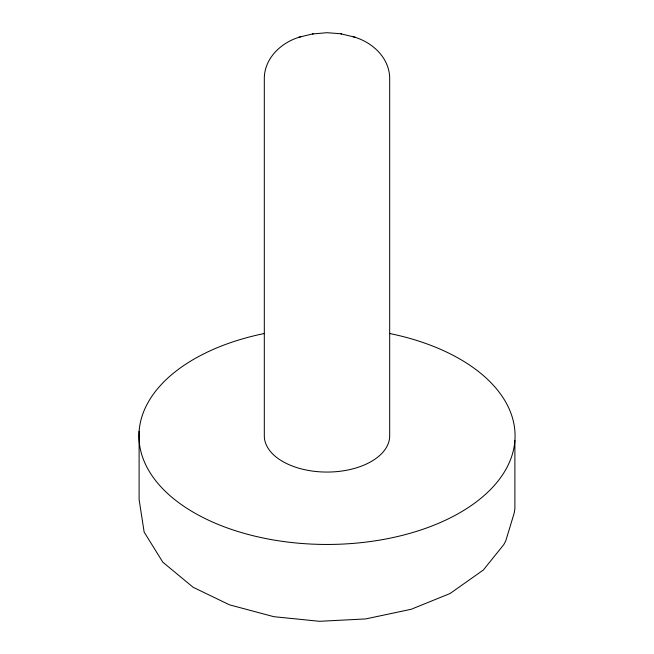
<?xml version="1.0" encoding="UTF-8"?>
<svg xmlns="http://www.w3.org/2000/svg" width="654" height="654" viewBox="0 0 654 654"><rect width="100%" height="100%" fill="white"/><g stroke="black" fill="none" stroke-linecap="round" stroke-linejoin="round"><path stroke-width="0.98" d="M300.922 36.73C282.25 41.693 264.944 57.225 264.314 77.581L264.314 435.875A62.686 36.191 0 0 0 327 472.065A62.686 36.191 0 0 0 389.686 435.875L389.686 77.581C389.056 57.225 371.75 41.693 353.078 36.73M312.375 34L327 32.7L340.497 33.722L355.261 37.262M298.739 37.262L313.503 33.722M340.497 33.722L341.625 34M514.894 440.461L514.894 508.714L514.175 513.112L505.755 540.923L503.744 544.676L483.363 569.994L450.066 593.513L411.211 609.266L365.66 618.929L319.495 621.3L273.846 616.689L229.48 604.827L193.061 587.235L162.805 562.162L144.15 532.094L139.106 499.533L139.106 431.288M389.359 333.442A188.066 108.58 0 0 1 478.417 500.277A188.066 108.58 0 0 1 176.04 500.629A188.066 108.58 0 0 1 263.922 333.589"/></g></svg>
